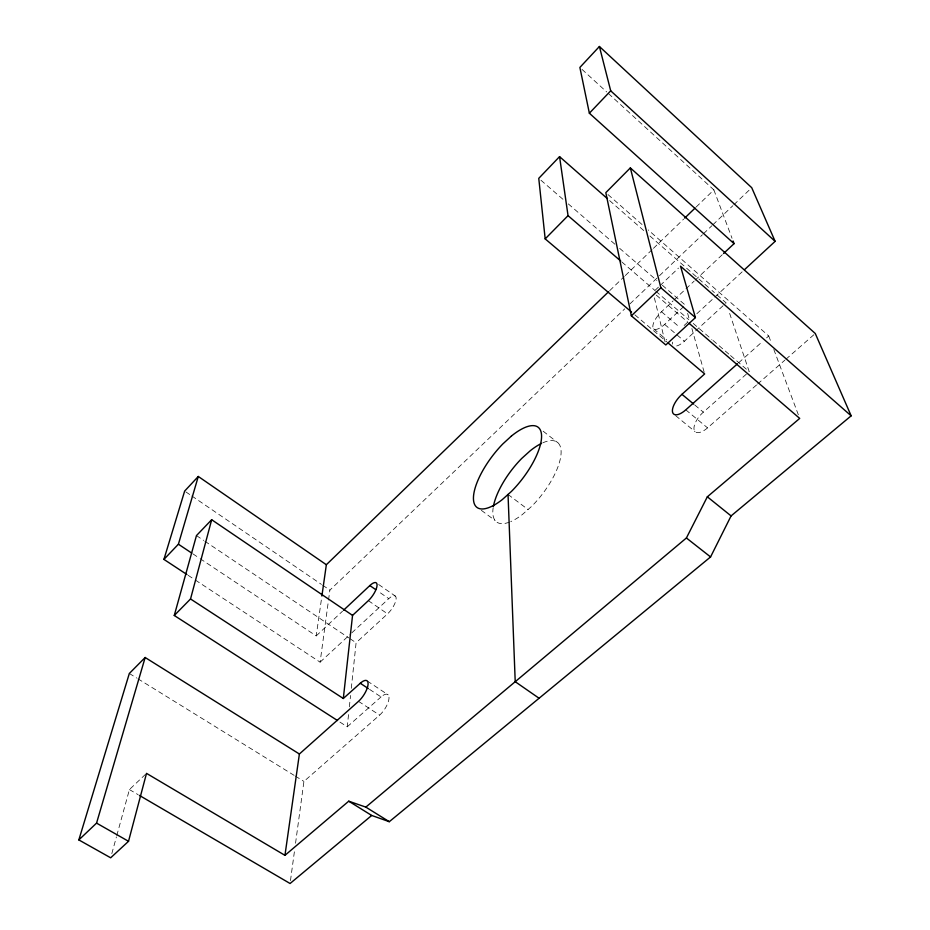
<?xml version="1.0" encoding="UTF-8"?>
<svg xmlns="http://www.w3.org/2000/svg" width="930" height="930" viewBox="0 0 930 930"><rect width="100%" height="100%" fill="white"/><g stroke="black" fill="none" stroke-linecap="round" stroke-linejoin="round"><path stroke-width="0.7" stroke-dasharray="4.65 3.49" d="M339.938 722.099L347.25 726.795L348.75 712.554M349.355 706.858L350.552 695.466M351.296 688.34L356.097 642.769L387.566 613.858A12.415 4.499 -55.5 0 0 396.122 598.932A12.415 4.499 -55.5 0 0 388.763 598.664L378.115 591.294M290.474 880.629L294.566 850.438M295.542 843.243L303.924 781.421L379.603 715.135A13.683 5.348 -57.2 0 0 388.996 698.407A13.683 5.348 -57.2 0 0 381.033 696.942L369.501 689.339M195.405 580.099L320.106 662.16L328.337 601.443M328.534 600.024L329.871 590.143L624.751 308.83M200.159 558.686L316.212 635.899L321.687 597.467M111.821 853.624L116.413 836.919M116.796 835.524L129.421 789.582L146.51 773.365M609.696 290.66L624.274 276.547M625.32 275.536L652.407 249.345M653.441 248.333L683.655 219.108M696.152 207.018L713.868 189.894L607.743 92.907M630.005 303.831L702.406 234.755M703.464 233.756L711.857 225.746M712.903 224.746L732.84 205.716M733.886 204.716L749.638 189.697M655.057 290.358L659.126 286.487M660.149 285.522L678.481 268.107M316.212 635.899L342.496 611.219M662.334 285.243L685.305 305.11L664.636 324.384A14.334 5.51 -49 0 1 652.953 327.534A14.334 5.51 -49 0 1 661.509 311.759L673.076 300.901M674.122 299.913L694.106 281.162M695.152 280.174L722.494 254.506M320.106 662.16L350.738 633.83M351.796 632.853L388.763 598.664M684.154 325.477L687.328 322.547M696.837 313.747L713.763 298.088M714.821 297.112L742.326 271.676M676.68 345.96A14.241 5.708 -48.8 0 0 684.399 341.229L726.121 302.913L711.973 290.474M738.583 362.828L762.275 341.728M766.587 337.892L768.738 335.974L648.187 229.919M347.25 726.795L381.033 696.942M756.52 384.985L707.556 427.87A15.682 7.045 -49.1 0 1 694.14 429.974A15.682 7.045 -49.1 0 1 703.347 412.153L748.139 372.57M757.613 384.032L784.815 360.201M785.908 359.247L814.192 334.463M129.421 789.582L138.14 794.685M129.328 673.471L136.698 678.04M137.931 678.795L294.089 775.341M295.322 776.108L303.924 781.421M358.503 701.348L379.603 715.135M188.139 575.321L194.196 579.309M367.303 681.039L388.159 694.85M192.905 553.862L198.95 557.884M196.463 535.587L203.67 540.423M204.867 541.237L348.89 637.934M350.099 638.736L356.097 642.769M185.849 491.889L190.65 495.167M191.847 495.981L321.466 584.412M322.675 585.226L329.871 590.143M368.361 600.664L387.566 613.858M378.684 584.528L395.331 596.084M481.345 510.326L495.167 520.568M508.036 494.458L528.042 509.524M543.132 431.183L557.895 442.738M675.564 415.594L695.012 431.613M685.794 409.839L707.556 427.87M694.791 405.015L703.347 412.153M653.662 328.813L666.764 339.915M634.876 314.851L666.996 342.042M664.636 324.384L684.399 341.229M661.509 311.759L679.9 327.488M656.301 295.112L688.049 322.408M621.845 261.981L654.778 290.334M655.883 291.288L688.816 319.641M693.21 323.419L711.88 339.497M712.973 340.438L729.446 354.621M730.538 355.562L749.208 371.628L729.353 312.526M540.946 180.246L563.906 200.113M568.288 203.891L615.311 244.567M619.682 248.357L656.871 280.511M607.999 194.568L642.746 225.141M609.638 200.613L645.56 232.163M649.919 235.988L710.88 289.521M582.017 69.39L606.674 91.931M713.868 189.894L732.038 238.278M768.738 335.974L771.272 342.728M773.818 349.482L799.196 417.047M687.63 313.375L689.56 320.257M691.885 328.511L704.649 373.93M654.371 297.832L665.136 342.182M542.841 442.796A50.104 19.507 -52.6 0 1 560.592 457.502A50.104 19.507 -52.6 0 1 531.449 506.536L522.288 514.592A50.104 19.507 -52.6 0 1 510.768 521.591M509.442 522.125A50.104 19.507 -52.6 0 1 493.167 507.78M672.541 344.112A14.241 5.708 -48.8 0 1 672.471 342.124"/><path stroke-width="1.4" d="M352.551 615.393L211.68 519.719L190.534 598.967L343.31 698.5L352.551 615.393L368.361 600.664A12.485 4.348 -55.4 0 0 377.034 585.691A12.485 4.348 -55.4 0 0 369.838 585.563L343.554 610.231M299.39 754.009L145.161 657.498L129.328 673.471L78.841 839.918L110.67 857.797L128.526 841.301L146.51 773.365L284.952 855.344L299.39 754.009L358.503 701.348A13.764 5.162 -57 0 0 368.048 684.561A13.764 5.162 -57 0 0 360.282 683.259L343.31 698.5M321.885 596.049L326.349 564.731L608.65 291.66M337.509 720.529L174.27 615.486L196.463 535.587L211.68 519.719M78.841 839.918L96.557 823.108L145.161 657.498M186.93 574.531L163.924 559.395L178.409 544.213L198.288 476.462L326.349 564.731M163.924 559.395L184.652 491.075L198.288 476.462M284.952 855.344L348.738 801.195L371.709 815.459L389.286 821.702L710.567 556.942L731.085 515.918L851.159 415.826L815.285 333.51L630.342 167.912L605.825 192.65L631.342 315.828L665.81 344.96L695.419 317.607L680.516 266.178L851.159 415.826M348.738 801.195L365.839 807.112L686.398 537.982L707.335 496.806L799.707 418.407L689.142 323.349M744.442 269.723L775.12 241.358L751.731 187.697L599.408 46.5L579.878 67.437L589.364 113.216L734.061 243.648L723.54 253.518M589.364 113.216L610.708 90.826L599.408 46.5M607.464 198.706L559.558 156.635L538.761 178.351L545.178 238.882L631.563 312.038M174.27 615.486L190.534 598.967M545.178 238.882L568.044 215.655L559.558 156.635M684.701 218.108L695.117 208.029M631.342 315.828L660.893 287.8L630.342 167.912M737.502 363.793L685.794 409.839A15.798 6.812 -49.3 0 1 672.564 412.199A15.798 6.812 -49.3 0 1 681.957 394.32L704.649 373.93L668.1 342.984M371.709 815.459L290.079 883.5L139.384 795.406M96.557 823.108L128.526 841.301M365.839 807.112L389.286 821.702M360.282 683.259L368.35 688.584M178.409 544.213L191.696 553.059M369.838 585.563L375.755 589.655M539.086 698.256L515.22 681.702L508.036 494.458M686.398 537.982L710.567 556.942M707.335 496.806L731.085 515.918M681.957 394.32L693.722 404.12M568.044 215.655L620.752 261.039M660.893 287.8L695.419 317.607M610.708 90.826L775.12 241.358M733.049 240.963L734.061 243.648M493.365 506.583A50.104 19.507 -52.6 0 1 521.683 458.49L530.356 450.655A50.104 19.507 -52.6 0 1 541.516 443.401M511.43 436.031L502.793 443.97A50.418 18.832 -52.6 0 0 473.44 498.062A50.418 18.832 -52.6 0 0 502.293 499.596L511.43 491.424A50.418 18.832 -52.6 0 0 541.574 436.321A50.418 18.832 -52.6 0 0 511.43 436.031"/></g></svg>
